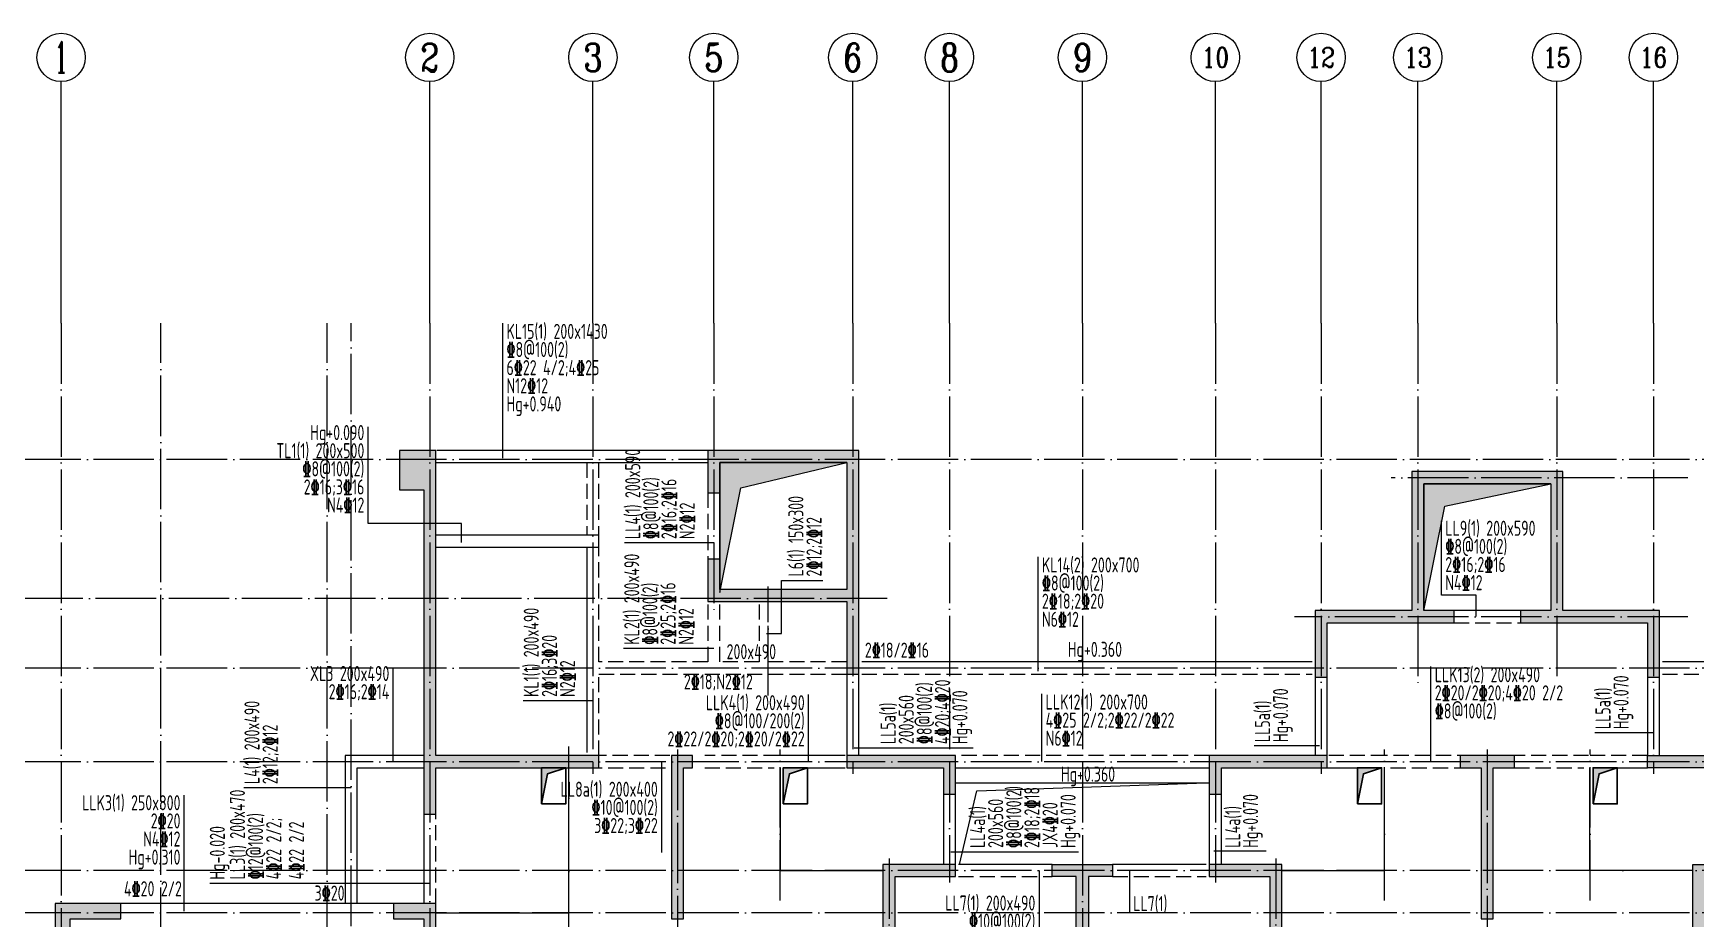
# Model space of a CAD drawing. Extents: x -129922 to 1190196, y -520662 to 139923.
# Drawn here: x 982609 to 1010121, y -307113 to -292457 of the extents above; entities that cross this region are included whole.
import ezdxf
from ezdxf.enums import TextEntityAlignment as Align

# ---------------------------------------------------------------- set-up
doc = ezdxf.new("R2010")
doc.units = 0
doc.header["$LTSCALE"] = 1000
doc.header["$MEASUREMENT"] = 0
doc.linetypes.add('DASH', pattern=[0.35, 0.25, -0.1])
doc.linetypes.add('DOTE', pattern=[2.42, 2, -0.2, 0.02, -0.2])
for name, color, linetype, lineweight in [('A-标注-轴号', 3, 'Continuous', 15), ('A-标注-轴号文字', 7, 'Continuous', 15), ('A-轴线-塔楼', 1, 'DOTE', 9), ('A-轴线-隔墙', 41, 'DOTE', 9), ('S-基础-DQ', 6, 'Continuous', 20), ('S-墙柱-HATCH', 251, 'Continuous', 9), ('S-墙柱-WALL', 6, 'Continuous', 20), ('S-大样-DIM', 3, 'Continuous', 20), ('S-板-BEAM', 4, 'DASH', 20), ('S-板-BEAM-CON', 2, 'Continuous', 20), ('S-板-文字', 7, 'Continuous', 20), ('S-板-板面填充', 251, 'Continuous', 20), ('S-板-洞口边线', 211, 'Continuous', 20), ('S-梁-垂直集中标注', 45, 'Continuous', 20), ('S-梁-水平原位标注', 21, 'Continuous', 20), ('S-梁-水平集中标注', 191, 'Continuous', 20)]:
    doc.layers.add(name, color=color, linetype=linetype, lineweight=lineweight)
doc.layers.add('HOLE', color=5, linetype='Continuous')
doc.layers.add('HOLE_HATCH', color=9, linetype='Continuous')
doc.styles.add('_TCH_AXIS', font='COMPLEX.shx', dxfattribs={"bigfont": 'hztxt.shx'})
doc.styles.add('COMPLEX', font='COMPLEX')
doc.styles.add('TSSD_Rein', font='tssdeng.shx', dxfattribs={"width": 0.7, "bigfont": 'hztxt.shx'})

# ---------------------------------------------------------------- blocks, each defined once
blk = doc.blocks.new('sfdhgfjhgfkjhgkjhgk')
at = {"layer": 'S-板-BEAM'}
for p, q in [((6597491, -1417404), (6597491, -1418604)), ((6597691, -1418704), (6597691, -1417404)), ((6599491, -1417904), (6599491, -1419054)), ((6597691, -1420704), (6597691, -1418704)), ((6599491, -1419754), (6599491, -1420704)), ((6599691, -1420704), (6599691, -1419754)), ((6600341, -1419754), (6600341, -1420704)), ((6600491, -1420704), (6600491, -1419754)), ((6611841, -1420054), (6612941, -1420054)), ((6599491, -1420704), (6597691, -1420704)), ((6600341, -1420704), (6599691, -1420704)), ((6601791, -1420704), (6600491, -1420704)), ((6597691, -1422254), (6597691, -1420904)), ((6597691, -1420904), (6601791, -1420904)), ((6602041, -1420904), (6609491, -1420904)), ((6615291, -1420904), (6621741, -1420904)), ((6598866, -1422254), (6597691, -1422254)), ((6600666, -1422254), (6599441, -1422254)), ((6607791, -1422254), (6603591, -1422254)), ((6610716, -1422254), (6609741, -1422254)), ((6612141, -1422254), (6610716, -1422254)), ((6614066, -1422254), (6612841, -1422254)), ((6615041, -1422254), (6614066, -1422254)), ((6597141, -1422454), (6598866, -1422454)), ((6599441, -1422454), (6600591, -1422454)), ((6610791, -1422454), (6612141, -1422454)), ((6612841, -1422454), (6613991, -1422454)), ((6594991, -1424704), (6594991, -1423224)), ((6603641, -1424254), (6605191, -1424254)), ((6606191, -1424254), (6607741, -1424254))]:
    blk.add_line(p, q, dxfattribs=at)
at = {"layer": 'S-板-BEAM-CON'}
for p, q in [((6597606, -1417202), (6595006, -1417202)), ((6599491, -1417204), (6597591, -1417204)), ((6594991, -1417404), (6597591, -1417404)), ((6597591, -1417404), (6599491, -1417404)), ((6599691, -1419054), (6599691, -1417904)), ((6597691, -1418604), (6594991, -1418604)), ((6594991, -1418804), (6597691, -1418804)), ((6597491, -1418804), (6597491, -1422204)), ((6612941, -1419854), (6611841, -1419854)), ((6609491, -1420704), (6602041, -1420704)), ((6621741, -1420704), (6615291, -1420704)), ((6601791, -1420904), (6601791, -1422254)), ((6601991, -1422254), (6601991, -1420904)), ((6609541, -1420954), (6609541, -1422254)), ((6609741, -1422254), (6609741, -1420954)), ((6615041, -1420954), (6615041, -1422254)), ((6615241, -1422254), (6615241, -1420954)), ((6594791, -1422254), (6593491, -1422254)), ((6593491, -1422254), (6593491, -1424704)), ((6601766, -1422254), (6600666, -1422254)), ((6593691, -1422454), (6594791, -1422454)), ((6593691, -1424704), (6593691, -1422454)), ((6600741, -1422454), (6601766, -1422454)), ((6603591, -1422454), (6607791, -1422454)), ((6609741, -1422454), (6610641, -1422454)), ((6614141, -1422454), (6615041, -1422454)), ((6603391, -1422894), (6603391, -1424054)), ((6603591, -1422704), (6607791, -1422704)), ((6603591, -1424054), (6603591, -1422894)), ((6607791, -1422894), (6607791, -1424054)), ((6607991, -1424054), (6607991, -1422894)), ((6594791, -1423224), (6594791, -1424704)), ((6605191, -1424054), (6603641, -1424054)), ((6607741, -1424054), (6606191, -1424054)), ((6590466, -1424704), (6589781, -1424704)), ((6593166, -1424704), (6590466, -1424704)), ((6593591, -1424704), (6593166, -1424704)), ((6594291, -1424704), (6593591, -1424704))]:
    blk.add_line(p, q, dxfattribs=at)
blk = doc.blocks.new('_AXISO')
blk.add_circle((0, 0), 0.5)
at = {"layer": 'S-板-文字', "style": 'COMPLEX', "width": 1.041667}
blk.add_attdef('A', text='', height=0.56, dxfattribs=at).set_placement((-0.25, -0.28), (0.25, -0.28), align=Align.FIT)
blk = doc.blocks.new('ZHOUWANG3')
at = {"layer": 'A-标注-轴号'}
for p, q in [((88652, 248942), (88652, 252942)), ((94752, 248942), (94752, 252942)), ((97452, 248942), (97452, 252942)), ((99452, 248942), (99452, 252942)), ((101752, 248942), (101752, 252942)), ((103352, 248942), (103352, 252942)), ((105552, 248942), (105552, 252942)), ((107752, 248942), (107752, 252942)), ((109502, 248942), (109502, 252942)), ((111102, 248942), (111102, 252942)), ((113402, 248942), (113402, 252942)), ((115002, 248942), (115002, 252942))]:
    blk.add_line(p, q, dxfattribs=at)
at = {"layer": 'A-轴线-塔楼', "linetype": 'DOTE', "ltscale": 0.5}
for p, q in [((88652, 248942), (88652, 226834)), ((94752, 248942), (94752, 226834)), ((97452, 248942), (97452, 241486)), ((99452, 248942), (99452, 244136)), ((101752, 248942), (101752, 241486)), ((103352, 248942), (103352, 239686)), ((105552, 248942), (105552, 226834)), ((107752, 248942), (107752, 239686)), ((109502, 248942), (109502, 241486)), ((111102, 248942), (111102, 242986)), ((113402, 248942), (113402, 243076)), ((115002, 248942), (115002, 241486)), ((139798, 246686), (85362, 246686)), ((115570, 246386), (110660, 246386)), ((102322, 244386), (85362, 244386)), ((115570, 244086), (109062, 244086)), ((139798, 243236), (85362, 243236)), ((98852, 241886), (98852, 226834)), ((112252, 241886), (112252, 226834)), ((139798, 241686), (85362, 241686)), ((102352, 240086), (102352, 226834)), ((108752, 240086), (108752, 226834)), ((139798, 239886), (85362, 239886)), ((139798, 239186), (85362, 239186))]:
    blk.add_line(p, q, dxfattribs=at)
at = {"layer": 'A-轴线-隔墙', "ltscale": 0.5}
for p, q in [((90302, 236186), (90302, 248942)), ((93052, 236186), (93052, 248942)), ((93452, 238966), (93452, 248942)), ((100352, 242784), (100352, 244586)), ((97052, 238770), (97052, 241936)), ((100552, 239386), (100552, 241886)), ((110552, 239386), (110552, 241886)), ((113952, 239386), (113952, 241886))]:
    blk.add_line(p, q, dxfattribs=at)
at = {"layer": 'A-标注-轴号'}
ref = blk.add_blockref('_AXISO', (88652, 253342), dxfattribs=dict(at, xscale=800, yscale=800, zscale=800))
ref.add_attrib('A', '1', dxfattribs={"layer": 'A-标注-轴号文字', "height": 515, "style": '_TCH_AXIS'}).set_placement((88542, 253085), (88762, 253085), align=Align.FIT)
ref = blk.add_blockref('_AXISO', (94752, 253342), dxfattribs=dict(at, xscale=800, yscale=800, zscale=800))
ref.add_attrib('A', '2', dxfattribs={"layer": 'A-标注-轴号文字', "height": 466, "style": '_TCH_AXIS'}).set_placement((94597, 253109), (94907, 253109), align=Align.FIT)
ref = blk.add_blockref('_AXISO', (97452, 253342), dxfattribs=dict(at, xscale=800, yscale=800, zscale=800))
ref.add_attrib('A', '3', dxfattribs={"layer": 'A-标注-轴号文字', "height": 466, "style": '_TCH_AXIS'}).set_placement((97297, 253109), (97607, 253109), align=Align.FIT)
ref = blk.add_blockref('_AXISO', (99452, 253342), dxfattribs=dict(at, xscale=800, yscale=800, zscale=800))
ref.add_attrib('A', '5', dxfattribs={"layer": 'A-标注-轴号文字', "height": 466, "style": '_TCH_AXIS'}).set_placement((99297, 253109), (99607, 253109), align=Align.FIT)
ref = blk.add_blockref('_AXISO', (101752, 253342), dxfattribs=dict(at, xscale=800, yscale=800, zscale=800))
ref.add_attrib('A', '6', dxfattribs={"layer": 'A-标注-轴号文字', "height": 466, "style": '_TCH_AXIS'}).set_placement((101597, 253109), (101907, 253109), align=Align.FIT)
ref = blk.add_blockref('_AXISO', (103352, 253342), dxfattribs=dict(at, xscale=800, yscale=800, zscale=800))
ref.add_attrib('A', '8', dxfattribs={"layer": 'A-标注-轴号文字', "height": 466, "style": '_TCH_AXIS'}).set_placement((103197, 253109), (103507, 253109), align=Align.FIT)
ref = blk.add_blockref('_AXISO', (105552, 253342), dxfattribs=dict(at, xscale=800, yscale=800, zscale=800))
ref.add_attrib('A', '9', dxfattribs={"layer": 'A-标注-轴号文字', "height": 466, "style": '_TCH_AXIS'}).set_placement((105397, 253109), (105707, 253109), align=Align.FIT)
ref = blk.add_blockref('_AXISO', (107752, 253342), dxfattribs=dict(at, xscale=800, yscale=800, zscale=800))
ref.add_attrib('A', '10', dxfattribs={"layer": 'A-标注-轴号文字', "height": 328.4, "style": '_TCH_AXIS'}).set_placement((107525, 253178), (107979, 253178), align=Align.FIT)
ref = blk.add_blockref('_AXISO', (109502, 253342), dxfattribs=dict(at, xscale=800, yscale=800, zscale=800))
ref.add_attrib('A', '12', dxfattribs={"layer": 'A-标注-轴号文字', "height": 328.4, "style": '_TCH_AXIS'}).set_placement((109275, 253178), (109729, 253178), align=Align.FIT)
ref = blk.add_blockref('_AXISO', (111102, 253342), dxfattribs=dict(at, xscale=800, yscale=800, zscale=800))
ref.add_attrib('A', '13', dxfattribs={"layer": 'A-标注-轴号文字', "height": 328.4, "style": '_TCH_AXIS'}).set_placement((110875, 253178), (111329, 253178), align=Align.FIT)
ref = blk.add_blockref('_AXISO', (113402, 253342), dxfattribs=dict(at, xscale=800, yscale=800, zscale=800))
ref.add_attrib('A', '15', dxfattribs={"layer": 'A-标注-轴号文字', "height": 328.4, "style": '_TCH_AXIS'}).set_placement((113175, 253178), (113629, 253178), align=Align.FIT)
ref = blk.add_blockref('_AXISO', (115002, 253342), dxfattribs=dict(at, xscale=800, yscale=800, zscale=800))
ref.add_attrib('A', '16', dxfattribs={"layer": 'A-标注-轴号文字', "height": 328.4, "style": '_TCH_AXIS'}).set_placement((114775, 253178), (115229, 253178), align=Align.FIT)
blk = doc.blocks.new('sgjhfgjhgj')
at = {"layer": 'HOLE_HATCH', "ltscale": 0.5}
for points in [[(268519, 605212), (268919, 605212), (268619, 605112), (268519, 604612)], [(272519, 605212), (272919, 605212), (272619, 605112), (272519, 604612)], [(282019, 605212), (282419, 605212), (282119, 605112), (282019, 604612)], [(285919, 605212), (286319, 605212), (286019, 605112), (285919, 604612)]]:
    blk.add_hatch(color=256, dxfattribs=at).paths.add_polyline_path(points)
at = {"layer": 'HOLE', "ltscale": 0.5}
for points in [[(268519, 604612), (268919, 604612), (268919, 605212), (268519, 605212)], [(272519, 604612), (272919, 604612), (272919, 605212), (272519, 605212)], [(282019, 604612), (282419, 604612), (282419, 605212), (282019, 605212)], [(285919, 604612), (286319, 604612), (286319, 605212), (285919, 605212)]]:
    blk.add_lwpolyline(points, close=True, dxfattribs=at)
for points in [[(268519, 604612), (268619, 605112), (268919, 605212)], [(272519, 604612), (272619, 605112), (272919, 605212)], [(282019, 604612), (282119, 605112), (282419, 605212)], [(285919, 604612), (286019, 605112), (286319, 605212)]]:
    blk.add_lwpolyline(points, dxfattribs=at)
blk = doc.blocks.new('safhgfjhgfj')
at = {"layer": 'S-墙柱-HATCH', "ltscale": 0.2}
h = blk.add_hatch(color=256, dxfattribs=at)
h.paths.add_polyline_path([(6336110, -688648), (6336110, -694018), (6335910, -694018), (6335910, -693248), (6333210, -693248), (6333210, -693048), (6333310, -693048), (6335910, -693048), (6335910, -687998), (6336510, -687998), (6336510, -688648)])
h.paths.add_polyline_path([(6312710, -703448), (6312710, -703148), (6311910, -703148), (6311910, -698748), (6311710, -698748), (6311710, -703148), (6310910, -703148), (6310910, -703448)])
h.paths.add_polyline_path([(6311910, -697548), (6311710, -697548), (6311710, -695048), (6311310, -695048), (6311310, -694848), (6312310, -694848), (6312310, -695048), (6311910, -695048)])
h.paths.add_polyline_path([(6325110, -697548), (6325310, -697548), (6325310, -695048), (6325710, -695048), (6325710, -694848), (6324710, -694848), (6324710, -695048), (6325110, -695048)])
h.paths.add_polyline_path([(6324310, -703448), (6324310, -703148), (6325110, -703148), (6325110, -698748), (6325310, -698748), (6325310, -703148), (6326110, -703148), (6326110, -703448)])
h.paths.add_polyline_path([(6331360, -703448), (6331360, -703148), (6331810, -703148), (6331810, -699398), (6332010, -699398), (6332010, -703148), (6332810, -703148), (6332810, -703448)])
h.paths.add_polyline_path([(6332010, -695748), (6331810, -695748), (6331810, -693248), (6331660, -693248), (6331660, -693048), (6332010, -693048)])
h.paths.add_polyline_path([(6336310, -703148), (6336110, -703148), (6336110, -699598), (6335910, -699598), (6335910, -703748), (6336310, -703748)])
h.paths.add_polyline_path([(6336610, -695748), (6336110, -695748), (6336110, -698548), (6335910, -698548), (6335910, -695498), (6336610, -695498)])
h.paths.add_polyline_path([(6319410, -703448), (6319410, -703148), (6318610, -703148), (6318610, -699398), (6318410, -699398), (6318410, -703148), (6317610, -703148), (6317610, -703448)])
h.paths.add_polyline_path([(6318410, -695748), (6318610, -695748), (6318610, -693248), (6318960, -693248), (6318960, -693048), (6318060, -693048), (6318060, -693248), (6318410, -693248)])
h.paths.add_polyline_path([(6307910, -693048), (6307910, -693248), (6309510, -693248), (6309510, -693688), (6309710, -693688), (6309710, -693048)])
h.paths.add_polyline_path([(6314110, -693248), (6315860, -693248), (6315860, -693048), (6313910, -693048), (6313910, -693688), (6314110, -693688)])
h.paths.add_polyline_path([(6322910, -693248), (6321160, -693248), (6321160, -693048), (6323110, -693048), (6323110, -693688), (6322910, -693688)])
h.paths.add_polyline_path([(6329135, -693048), (6329135, -693248), (6327510, -693248), (6327510, -693688), (6327310, -693688), (6327310, -693048)])
h.paths.add_polyline_path([(6321360, -691748), (6321360, -690648), (6319760, -690648), (6319760, -688348), (6317260, -688348), (6317260, -690648), (6315660, -690648), (6315660, -691748), (6315860, -691748), (6315860, -690848), (6317960, -690848), (6317960, -690648), (6317460, -690648), (6317460, -688548), (6319560, -688548), (6319560, -690648), (6319060, -690648), (6319060, -690848), (6321160, -690848), (6321160, -691748)])
h.paths.add_polyline_path([(6307910, -690498), (6307910, -691698), (6308110, -691698), (6308110, -687998), (6305610, -687998), (6305610, -688698), (6305810, -688698), (6305810, -688198), (6307910, -688198), (6307910, -690298), (6305810, -690298), (6305810, -689798), (6305610, -689798), (6305610, -690498)])
h.paths.add_polyline_path([(6300910, -688648), (6300910, -694018), (6301110, -694018), (6301110, -693248), (6303810, -693248), (6303810, -693048), (6303710, -693048), (6301110, -693048), (6301110, -687998), (6300510, -687998), (6300510, -688648)])
h.paths.add_polyline_path([(6313910, -695048), (6314910, -695048), (6314910, -697548), (6315110, -697548), (6315110, -694848), (6313910, -694848)])
h.paths.add_polyline_path([(6300410, -695748), (6300910, -695748), (6300910, -698548), (6301110, -698548), (6301110, -695498), (6300410, -695498)])
h.paths.add_polyline_path([(6295310, -703148), (6295060, -703148), (6295060, -695748), (6295900, -695748), (6295900, -695498), (6294810, -695498), (6294810, -703748), (6295310, -703748)])
h.paths.add_polyline_path([(6305660, -703448), (6305660, -703148), (6305210, -703148), (6305210, -699398), (6305010, -699398), (6305010, -703148), (6304210, -703148), (6304210, -703448)])
h.paths.add_polyline_path([(6315110, -701648), (6315110, -699148), (6314510, -699148), (6314510, -699348), (6314910, -699348), (6314910, -701648)])
h.paths.add_polyline_path([(6308710, -699348), (6309110, -699348), (6309110, -699148), (6308510, -699148), (6308510, -701648), (6308710, -701648)])
h.paths.add_polyline_path([(6308710, -695048), (6309710, -695048), (6309710, -694848), (6308510, -694848), (6308510, -697548), (6308710, -697548)])
h.paths.add_polyline_path([(6305010, -695748), (6305210, -695748), (6305210, -693248), (6305360, -693248), (6305360, -693048), (6305010, -693048)])
h.paths.add_polyline_path([(6328110, -690798), (6330810, -690798), (6330810, -690148), (6330610, -690148), (6330610, -690598), (6328110, -690598), (6328110, -688598), (6330610, -688598), (6330610, -689048), (6330810, -689048), (6330810, -687998), (6330310, -687998), (6330310, -688398), (6327910, -688398), (6327910, -691698), (6328110, -691698)])
h.paths.add_polyline_path([(6323110, -695048), (6322110, -695048), (6322110, -697548), (6321910, -697548), (6321910, -694848), (6323110, -694848)])
h.paths.add_polyline_path([(6341710, -703148), (6341960, -703148), (6341960, -695748), (6341120, -695748), (6341120, -695498), (6342210, -695498), (6342210, -703748), (6341710, -703748)])
h.paths.add_polyline_path([(6321910, -701648), (6321910, -699148), (6322510, -699148), (6322510, -699348), (6322110, -699348), (6322110, -701648)])
h.paths.add_polyline_path([(6328310, -699348), (6327910, -699348), (6327910, -699148), (6328510, -699148), (6328510, -701648), (6328310, -701648)])
h.paths.add_polyline_path([(6328310, -695048), (6327310, -695048), (6327310, -694848), (6328510, -694848), (6328510, -697548), (6328310, -697548)])
h.paths.add_polyline_path([(6300710, -703148), (6300910, -703148), (6300910, -699598), (6301110, -699598), (6301110, -703748), (6300710, -703748)])
at = {"layer": 'S-墙柱-WALL'}
for points in [[(6300910, -688648), (6300910, -694018), (6301110, -694018), (6301110, -693248), (6303810, -693248), (6303810, -693048), (6303710, -693048), (6303710, -693048), (6301110, -693048), (6301110, -687998), (6300510, -687998), (6300510, -688648)], [(6307910, -690498), (6307910, -691698), (6308110, -691698), (6308110, -687998), (6305610, -687998), (6305610, -688698), (6305810, -688698), (6305810, -688198), (6307910, -688198), (6307910, -690298), (6305810, -690298), (6305810, -689798), (6305610, -689798), (6305610, -690498)], [(6321360, -691748), (6321360, -690648), (6319760, -690648), (6319760, -688348), (6317260, -688348), (6317260, -690648), (6315660, -690648), (6315660, -691748), (6315860, -691748), (6315860, -690848), (6317960, -690848), (6317960, -690648), (6317460, -690648), (6317460, -688548), (6319560, -688548), (6319560, -690648), (6319060, -690648), (6319060, -690848), (6321160, -690848), (6321160, -691748)], [(6305010, -695748), (6305210, -695748), (6305210, -693248), (6305360, -693248), (6305360, -693048), (6305010, -693048)], [(6307910, -693048), (6307910, -693248), (6309510, -693248), (6309510, -693688), (6309710, -693688), (6309710, -693048)], [(6314110, -693248), (6315860, -693248), (6315860, -693048), (6313910, -693048), (6313910, -693688), (6314110, -693688)], [(6318410, -695748), (6318610, -695748), (6318610, -693248), (6318960, -693248), (6318960, -693048), (6318060, -693048), (6318060, -693248), (6318410, -693248)], [(6322910, -693248), (6321160, -693248), (6321160, -693048), (6323110, -693048), (6323110, -693688), (6322910, -693688)], [(6308710, -695048), (6309710, -695048), (6309710, -694848), (6308510, -694848), (6308510, -697548), (6308710, -697548)], [(6311910, -697548), (6311710, -697548), (6311710, -695048), (6311310, -695048), (6311310, -694848), (6312310, -694848), (6312310, -695048), (6311910, -695048)], [(6313910, -695048), (6314910, -695048), (6314910, -697548), (6315110, -697548), (6315110, -694848), (6313910, -694848)], [(6323110, -695048), (6322110, -695048), (6322110, -697548), (6321910, -697548), (6321910, -694848), (6323110, -694848)], [(6295310, -703148), (6295060, -703148), (6295060, -695748), (6295900, -695748), (6295900, -695498), (6294810, -695498), (6294810, -703748), (6295310, -703748)], [(6300410, -695748), (6300910, -695748), (6300910, -698548), (6301110, -698548), (6301110, -695498), (6300410, -695498)]]:
    blk.add_lwpolyline(points, close=True, dxfattribs=at)

msp = doc.modelspace()

# ---------------------------------------------------------------- hatches: boundary and pattern name
at = {"layer": 'S-板-板面填充'}
h = msp.add_hatch(color=256, dxfattribs=at)
h.dxf.hatch_style = 1
h.paths.add_polyline_path([(996070.7, -299562.6), (993970.7, -299562.6), (993970.7, -301712.6), (994316.1, -299983.1)])
h = msp.add_hatch(color=256, dxfattribs=at)
h.dxf.hatch_style = 1
h.paths.add_polyline_path([(1007720.7, -299912.6), (1005620.7, -299912.6), (1005620.7, -302012.6), (1005966.1, -300283.1)])

# ---------------------------------------------------------------- linework, layer by layer
at = {"layer": 'S-基础-DQ', "ltscale": 0.5}
for points in [[(989270.7, -307012.6), (991470.7, -307012.6), (991470.7, -304612.6)], [(994970.7, -304612.6), (994970.7, -306312.6), (996670.7, -306312.6)], [(1003270.7, -306312.6), (1004970.7, -306312.6), (1004970.7, -304612.6)], [(1010070.7, -306312.6), (1008370.7, -306312.6), (1008370.7, -304612.6)]]:
    msp.add_lwpolyline(points, dxfattribs=at)
at = {"layer": 'S-板-洞口边线'}
for points in [[(996070.7, -299562.6), (993970.7, -299562.6), (993970.7, -301712.6), (994316.1, -299983.1)], [(1007720.7, -299912.6), (1005620.7, -299912.6), (1005620.7, -302012.6), (1005966.1, -300283.1)]]:
    msp.add_lwpolyline(points, close=True, dxfattribs=at)
msp.add_lwpolyline([(997938.9, -306212.6), (998221.2, -304997.9), (1002020.7, -304862.6)], dxfattribs=at)
at = {"layer": 'S-梁-垂直集中标注'}
for p, q in [((993870.7, -300892.4), (992394.2, -300892.4)), ((994989.5, -301511.9), (995673.2, -301511.9)), ((994989.5, -302388.8), (994989.5, -301511.9)), ((994745.7, -302388.8), (994989.5, -302388.8)), ((993870.7, -302639.2), (992378.5, -302639.2)), ((991870.7, -303503.6), (990715.6, -303503.6)), ((1003895.7, -304251.9), (1002815.9, -304251.9)), ((1009420.7, -304037.3), (1008450.8, -304037.3)), ((996195.7, -304285.5), (998163, -304285.5)), ((987870.7, -304947.4), (986093.7, -304947.4)), ((997795.7, -306003.1), (999908, -306003.1)), ((1002145.7, -305988.8), (1003013.4, -305988.8)), ((985529.8, -306523), (989170.7, -306523))]:
    msp.add_line(p, q, dxfattribs=at)
at = {"layer": 'S-梁-水平集中标注'}
for p, q in [((990377.7, -299487.6), (990377.7, -297256.6)), ((988150.4, -300569.8), (988150.4, -298969.9)), ((989698, -300569.8), (988150.4, -300569.8)), ((989698, -300887.6), (989698, -300569.8)), ((1005913.8, -301757.8), (1005913.8, -300524.5)), ((999238.5, -303012.6), (999238.5, -301122)), ((1006484.8, -301757.8), (1005913.8, -301757.8)), ((1006484.8, -302112.6), (1006484.8, -301757.8)), ((988564.1, -304512.6), (988564.1, -302958)), ((1005738.9, -304512.6), (1005738.9, -302938.9)), ((995437.9, -304512.6), (995437.9, -303401.9)), ((999300.1, -304512.6), (999300.1, -303390.8)), ((993006.8, -304512.6), (993006.8, -306013.4)), ((985108.1, -306987.6), (985108.1, -305067.6)), ((999254.1, -306312.6), (999254.1, -307877.3)), ((1000748.3, -306312.6), (1000748.3, -307010.8))]:
    msp.add_line(p, q, dxfattribs=at)

# ---------------------------------------------------------------- block references
for name, p in [('ZHOUWANG3', (894418.8, -546199)), ('sgjhfgjhgj', (722502.1, -909824.7))]:
    msp.add_blockref(name, p)
at = {"layer": 'S-墙柱-HATCH'}
msp.add_blockref('safhgfjhgfj', (-5311839.7, 388635.8), dxfattribs=at)
at = {"layer": 'S-大样-DIM'}
msp.add_blockref('sfdhgfjhgfkjhgkjhgk', (-5605719.9, 1117841.6), dxfattribs=at)

# ---------------------------------------------------------------- texts
at = {"layer": 'S-梁-垂直集中标注', "linetype": 'Continuous', "style": 'TSSD_Rein', "width": 0.7}
for s, p in [('LL4(1) 200x590', (992653.8, -300829.9)), ('\x848@100(2)', (992953.8, -300829.9)), ('2\x8416;2\x8416', (993253.8, -300829.9)), ('L6(1) 150x300', (995354, -301449.4)), ('N2\x8412', (993553.8, -300829.9)), ('2\x8412;2\x8412', (995654, -301449.4)), ('KL2(1) 200x490', (992638.2, -302576.7)), ('\x848@100(2)', (992938.2, -302576.7)), ('2\x8425;2\x8416', (993238.2, -302576.7)), ('KL1(1) 200x490', (990975.2, -303441.1)), ('N2\x8412', (993538.2, -302576.7)), ('2\x8416;3\x8420', (991275.2, -303441.1)), ('N2\x8412', (991575.2, -303441.1)), ('4\x8420;4\x8420', (997780, -304223)), ('Hg+0.070', (1009010.4, -303974.8)), ('200x560', (997180, -304223)), ('\x848@100(2)', (997480, -304223)), ('Hg+0.070', (998068.7, -304223)), ('Hg+0.070', (1003375.5, -304189.4)), ('LL5a(1)', (1008710.4, -303974.8)), ('L4(1) 200x490', (986353.3, -304884.9)), ('LL5a(1)', (996880, -304223)), ('LL5a(1)', (1003075.5, -304189.4)), ('2\x8412;2\x8412', (986653.3, -304884.9)), ('LL3(1) 200x470', (986112.9, -306460.5)), ('Hg+0.070', (1002877.8, -305938.8)), ('\x8412@100(2)', (986412.9, -306460.5)), ('LL4a(1)', (1002582.7, -305938.8)), ('4\x8422 2/2;', (986712.9, -306460.5)), ('4\x8422 2/2', (987087.9, -306460.5))]:
    msp.add_text(s, height=250, rotation=90, dxfattribs=at).set_placement(p)
at = {"layer": 'S-梁-垂直集中标注', "style": 'TSSD_Rein', "width": 0.7}
for s, p in [('\x848@100(2)', (998959.9, -305940.6)), ('2\x8418;2\x8418', (999259.9, -305940.6)), ('Hg+0.070', (999859.9, -305940.6)), ('LL4a(1)', (998359.9, -305940.6)), ('200x560', (998659.9, -305940.6)), ('JX4\x8420', (999559.9, -305940.6))]:
    msp.add_text(s, height=250, rotation=90, dxfattribs=at).set_placement(p)
at = {"layer": 'S-梁-垂直集中标注', "color": 6, "linetype": 'Continuous', "style": 'TSSD_Rein', "width": 0.7}
msp.add_text('Hg-0.020', height=250, rotation=90, dxfattribs=at).set_placement((985779.8, -306465.2))
at = {"layer": 'S-梁-水平原位标注', "linetype": 'Continuous', "style": 'TSSD_Rein', "width": 0.7}
for s, p in [('200x490', (994492.1, -302817.3)), ('2\x8418;N2\x8412', (993946.2, -303315.5))]:
    msp.add_text(s, height=250, dxfattribs=at).set_placement(p, align=Align.CENTER)
for s, p in [('2\x8418/2\x8416', (996370.7, -302791.1)), ('Hg+0.360', (999729.3, -302778.9)), ('Hg+0.360', (999615.2, -304844)), ('4\x8420 2/2', (984110.7, -306741.1))]:
    msp.add_text(s, height=250, dxfattribs=at).set_placement(p)
msp.add_text('3\x8420', height=250, dxfattribs=at).set_placement((987760.7, -306812.6), align=Align.RIGHT)
at = {"layer": 'S-梁-水平集中标注', "linetype": 'Continuous', "style": 'TSSD_Rein', "width": 0.7}
for s, p in [('KL15(1) 200x1430', (990440.2, -297516.3)), ('\x848@100(2)', (990440.2, -297816.3)), ('6\x8422 4/2;4\x8425', (990440.2, -298116.3)), ('N12\x8412', (990440.2, -298416.3)), ('Hg+0.940', (990440.2, -298716.3)), ('KL14(2) 200x700', (999301, -301381.6)), ('\x848@100(2)', (999301, -301681.6)), ('2\x8418;2\x8420', (999301, -301981.6)), ('N6\x8412', (999301, -302281.6)), ('LLK13(2) 200x490', (1005801.4, -303198.5)), ('LLK12(1) 200x700', (999362.6, -303650.4)), ('2\x8420/2\x8420;4\x8420 2/2', (1005801.4, -303498.5)), ('4\x8425 2/2;2\x8422/2\x8422', (999362.6, -303950.4)), ('\x848@100(2)', (1005801.4, -303798.5)), ('N6\x8412', (999362.6, -304250.4)), ('LL7(1)', (1000810.8, -306986.8))]:
    msp.add_text(s, height=250, dxfattribs=at).set_placement(p)
for s, p in [('Hg+0.090', (988087.9, -299191.1)), ('TL1(1) 200x500', (988087.9, -299491.1)), ('\x848@100(2)', (988087.9, -299791.1)), ('2\x8416;3\x8416', (988087.9, -300091.1)), ('N4\x8412', (988087.9, -300391.1)), ('XL3 200x490', (988501.6, -303179.1)), ('2\x8416;2\x8414', (988501.6, -303479.1)), ('LLK4(1) 200x490', (995375.4, -303661.5)), ('\x848@100/200(2)', (995375.4, -303961.5)), ('2\x8422/2\x8420;2\x8420/2\x8422', (995375.4, -304261.5)), ('LL8a(1) 200x400', (992944.3, -305094.2)), ('\x8410@100(2)', (992944.3, -305394.2)), ('3\x8422;3\x8422', (992944.3, -305694.2))]:
    msp.add_text(s, height=250, dxfattribs=at).set_placement(p, align=Align.RIGHT)
at = {"layer": 'S-梁-水平集中标注', "style": 'TSSD_Rein', "width": 0.7}
for s, p in [('LL9(1) 200x590', (1005976.3, -300774.5)), ('\x848@100(2)', (1005976.3, -301074.5)), ('2\x8416;2\x8416', (1005976.3, -301374.5)), ('N4\x8412', (1005976.3, -301674.5))]:
    msp.add_text(s, height=250, rotation=360, dxfattribs=at).set_placement(p)
for s, p in [('LLK3(1) 250x800', (985045.6, -305317.6)), ('2\x8420', (985045.6, -305617.6)), ('N4\x8412', (985045.6, -305917.6))]:
    msp.add_text(s, height=250, dxfattribs=at).set_placement(p, align=Align.RIGHT)
at = {"layer": 'S-梁-水平集中标注', "color": 6, "style": 'TSSD_Rein', "width": 0.7}
msp.add_text('Hg+0.310', height=250, dxfattribs=at).set_placement((985045.6, -306217.6), align=Align.RIGHT)
at = {"layer": 'S-梁-水平集中标注', "style": 'TSSD_Rein', "width": 0.7}
for s, p in [('LL7(1) 200x490', (999191.6, -306977.3)), ('\x8410@100(2)', (999191.6, -307277.3))]:
    msp.add_text(s, height=250, rotation=360, dxfattribs=at).set_placement(p, align=Align.RIGHT)

doc.saveas('drawing.dxf')
